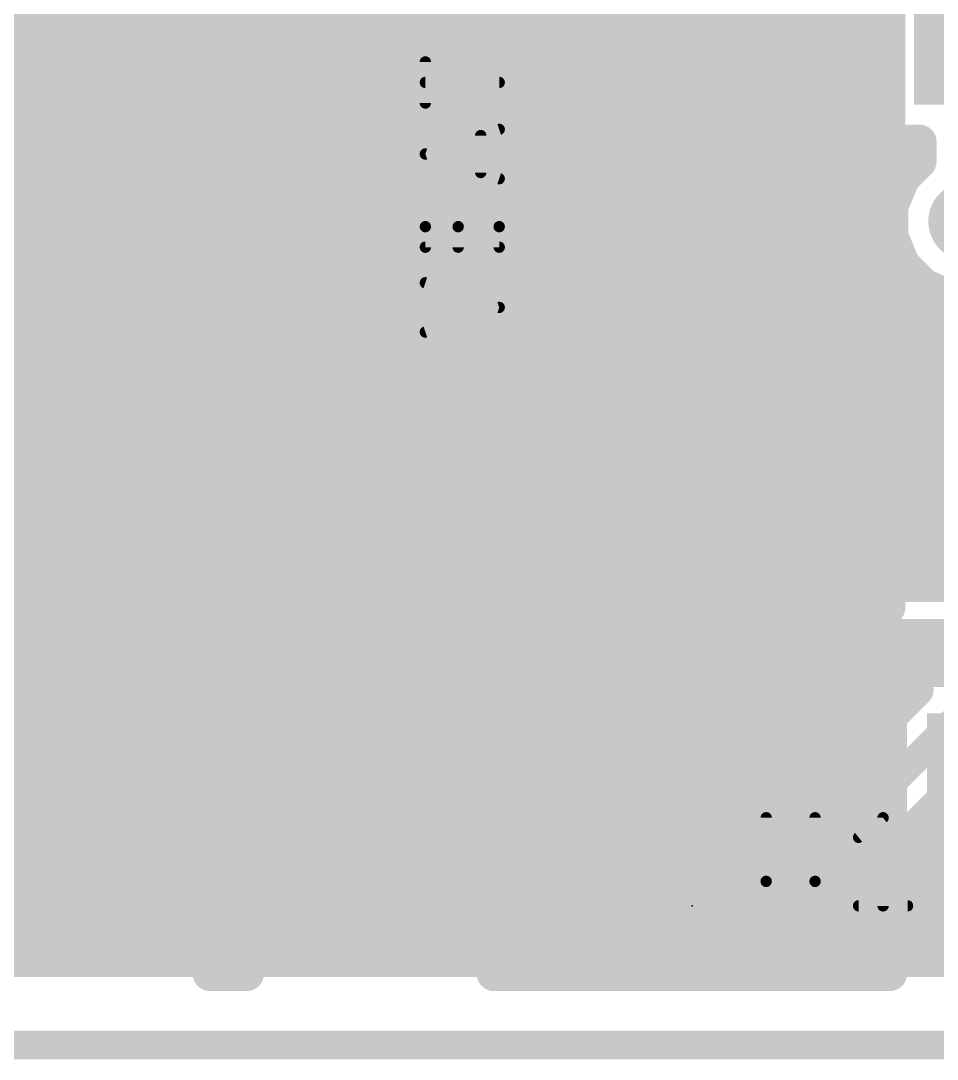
# Model space of a CAD drawing. Extents: x -1.3 to 57, y -0.1 to 23.2.
# Drawn here: x 15.15 to 23.35, y -0.13 to 9.16 of the extents above; entities that cross this region are included whole.
import ezdxf

# ---------------------------------------------------------------- set-up
doc = ezdxf.new("R2010")
doc.units = 0
for name, color, linetype in [('1', 12, 'CONTINUOUS'), ('16', 132, 'CONTINUOUS'), ('18', 110, 'CONTINUOUS'), ('20', 31, 'CONTINUOUS'), ('21', 253, 'CONTINUOUS'), ('23', 53, 'CONTINUOUS'), ('25', 253, 'CONTINUOUS'), ('39', 12, 'CONTINUOUS'), ('51', 253, 'CONTINUOUS')]:
    doc.layers.add(name, color=color, linetype=linetype)

# ---------------------------------------------------------------- blocks, each defined once
blk = doc.blocks.new('RECT')
blk.add_solid([(-0.5, -0.5), (0.5, -0.5), (-0.5, 0.5), (0.5, 0.5)])
blk = doc.blocks.new('RECT440000X320000R50')
at = {"const_width": 0.5}
blk.add_lwpolyline([(1.125, -0.5), (1.125, 0.5, 0.4142), (0.875, 0.75), (-0.875, 0.75, 0.4142), (-1.125, 0.5), (-1.125, -0.5, 0.4142), (-0.875, -0.75), (0.875, -0.75, 0.4142)], format="xyb", close=True, dxfattribs=at)
blk.add_solid([(-0.9004, -0.5254), (0.9004, -0.5254), (-0.9004, 0.5254), (0.9004, 0.5254)])
blk = doc.blocks.new('ROUNDV')
at = {"const_width": 0.5}
blk.add_lwpolyline([(0, -0.25, 1), (0, 0.25, 1), (0, -0.25)], format="xyb", dxfattribs=at)

msp = doc.modelspace()

# ---------------------------------------------------------------- linework, layer by layer
at = {"layer": '1'}
for points, const_width in [([(22.8092, 9.5602), (22.8092, 8.2706)], 0.3048), ([(17.8684, 9.2514), (17.675, 9.4448)], 0.3048), ([(17.8684, 7.6012), (17.8684, 9.2514)], 0.3048), ([(17.8684, 9.144), (22.8092, 9.144)], 0.3048), ([(17.8684, 8.8392), (22.8092, 8.8392)], 0.3048), ([(16.2882, 8.3646), (16.2814, 8.3578)], 0.6096), ([(16.2814, 8.3578), (16.2814, 7.2898)], 0.6096), ([(17.8684, 8.5344), (22.8092, 8.5344)], 0.3048), ([(17.8684, 8.2296), (22.8502, 8.2296)], 0.3048), ([(22.8092, 8.2706), (23.0026, 8.0772)], 0.3048), ([(23.0026, 8.0772), (23.1902, 8.0772)], 0.3048), ([(23.1902, 8.0772), (23.1902, 7.9007)], 0.3048), ([(17.8684, 7.9248), (23.1902, 7.9248)], 0.3048), ([(23.1902, 7.9007), (23.0426, 7.7531)], 0.3048), ([(23.0426, 7.7531), (22.9386, 7.5019)], 0.3048), ([(17.8684, 7.62), (22.9875, 7.62)], 0.3048), ([(18.0289, 7.5348), (17.8684, 7.6012)], 0.3048), ([(18.2281, 7.3355), (18.0289, 7.5348)], 0.3048), ([(22.9386, 7.5019), (22.9386, 7.2301)], 0.3048), ([(16.637, 6.9342), (16.2814, 7.2898)], 0.6096), ([(14.9014, 7.2844), (15.6718, 7.2844)], 0.3048), ([(15.6718, 7.2844), (15.6718, 7.1685)], 0.3048), ([(18.309, 7.1403), (18.2281, 7.3355)], 0.3048), ([(18.2366, 7.3152), (22.9386, 7.3152)], 0.3048), ([(22.9386, 7.2301), (23.0426, 6.9789)], 0.3048), ([(15.6718, 7.1685), (15.7646, 6.9445)], 0.3048), ([(21.3345, 4.1148), (18.309, 7.1403)], 0.3048), ([(14.7828, 7.0104), (15.7373, 7.0104)], 0.3048), ([(17.6276, 6.9342), (16.637, 6.9342)], 0.6096), ([(17.653, 6.9342), (21.082, 3.5052)], 0.6096), ([(18.4389, 7.0104), (23.0296, 7.0104)], 0.3048), ([(15.7646, 6.9445), (15.9361, 6.773)], 0.3048), ([(17.6276, 6.9342), (17.653, 6.9342)], 0.3048), ([(23.0426, 6.9789), (23.2349, 6.7866)], 0.3048), ([(15.9361, 6.773), (15.9376, 6.7714)], 0.3048), ([(15.9376, 6.7714), (16.0364, 6.5329)], 0.3048), ([(23.2349, 6.7866), (23.4861, 6.6826)], 0.3048), ([(14.7828, 6.7056), (15.9649, 6.7056)], 0.3048), ([(18.7437, 6.7056), (23.4305, 6.7056)], 0.3048), ([(23.4861, 6.6826), (23.7579, 6.6826)], 0.3048), ([(16.0364, 6.5329), (16.2357, 6.3336)], 0.3048), ([(14.7828, 6.4008), (16.1686, 6.4008)], 0.3048), ([(19.0485, 6.4008), (24.4262, 6.4008)], 0.3048), ([(16.2357, 6.3336), (16.4961, 6.2258)], 0.3048), ([(16.7779, 6.2258), (17.0164, 6.3246)], 0.3048), ([(17.0164, 6.3246), (17.2482, 6.3246)], 0.3048), ([(17.2482, 6.3246), (17.4867, 6.2258)], 0.3048), ([(16.4961, 6.2258), (16.7779, 6.2258)], 0.3048), ([(17.4867, 6.2258), (17.4993, 6.2258)], 0.3048), ([(17.4993, 6.2258), (20.5652, 3.1599)], 0.3048), ([(14.7828, 6.096), (17.6291, 6.096)], 0.3048), ([(19.3533, 6.096), (25.006, 6.096)], 0.3048), ([(14.7828, 5.7912), (17.9339, 5.7912)], 0.3048), ([(19.6581, 5.7912), (24.4262, 5.7912)], 0.3048), ([(14.7828, 5.4864), (18.2387, 5.4864)], 0.3048), ([(19.9629, 5.4864), (24.4262, 5.4864)], 0.3048), ([(14.7828, 5.1816), (18.5435, 5.1816)], 0.3048), ([(20.2677, 5.1816), (24.4262, 5.1816)], 0.3048), ([(15.9171, 3.9976), (14.7828, 5.1319)], 0.3048), ([(14.351, 4.953), (15.7382, 3.5658)], 0.254), ([(15.0379, 4.8768), (18.8483, 4.8768)], 0.3048), ([(20.5725, 4.8768), (25.654, 4.8768)], 0.3048), ([(15.3427, 4.572), (19.1531, 4.572)], 0.3048), ([(20.8773, 4.572), (25.654, 4.572)], 0.3048), ([(15.6475, 4.2672), (19.4579, 4.2672)], 0.3048), ([(21.1821, 4.2672), (25.654, 4.2672)], 0.3048), ([(25.654, 4.1148), (21.3345, 4.1148)], 0.3048), ([(16.1299, 3.7848), (15.9171, 3.9976)], 0.3048), ([(15.9523, 3.9624), (19.7627, 3.9624)], 0.3048), ([(16.4033, 3.7848), (16.1299, 3.7848)], 0.3048), ([(16.7085, 3.6584), (16.4033, 3.7848)], 0.3048), ([(17.6131, 3.7848), (17.3079, 3.6584)], 0.3048), ([(18.9433, 3.7848), (17.6131, 3.7848)], 0.3048), ([(19.2485, 3.6584), (18.9433, 3.7848)], 0.3048), ([(16.942, 3.4249), (16.7085, 3.6584)], 0.3048), ([(16.7093, 3.6576), (17.3071, 3.6576)], 0.3048), ([(17.3079, 3.6584), (17.0744, 3.4249)], 0.3048), ([(19.482, 3.4249), (19.2485, 3.6584)], 0.3048), ([(19.2493, 3.6576), (20.0675, 3.6576)], 0.3048), ([(21.082, 3.5052), (26.6954, 3.5052)], 0.6096), ([(15.7382, 3.5658), (15.7382, 2.0796)], 0.254), ([(17.0082, 3.2651), (16.942, 3.4249)], 0.3048), ([(17.0744, 3.4249), (17.0082, 3.2651)], 0.3048), ([(19.6084, 3.1197), (19.482, 3.4249)], 0.3048), ([(16.9719, 3.3528), (17.0445, 3.3528)], 0.3048), ([(19.5119, 3.3528), (20.3723, 3.3528)], 0.3048), ([(15.8652, 3.261), (15.8652, 2.2066)], 0.2032), ([(19.6084, 1.0395), (19.6084, 3.1197)], 0.3048), ([(20.5652, 3.1599), (20.7367, 2.9884)], 0.3048), ([(19.6084, 3.048), (20.6771, 3.048)], 0.3048), ([(20.7367, 2.9884), (20.9607, 2.8956)], 0.3048), ([(20.9607, 2.8956), (22.9254, 2.8956)], 0.3048), ([(22.9254, 2.8956), (22.9254, 0.635)], 0.3048), ([(19.6084, 2.7432), (22.9254, 2.7432)], 0.3048), ([(19.6084, 2.4384), (22.9254, 2.4384)], 0.3048), ([(15.7382, 2.0796), (15.8652, 2.2066)], 0.2032), ([(19.6084, 2.1336), (22.9254, 2.1336)], 0.3048), ([(19.6084, 1.8288), (22.9254, 1.8288)], 0.3048), ([(19.6084, 1.524), (22.9254, 1.524)], 0.3048), ([(19.6084, 1.2192), (22.9254, 1.2192)], 0.3048), ([(19.482, 0.7343), (19.6084, 1.0395)], 0.3048), ([(16.942, 0.7343), (17.0082, 0.8941)], 0.3048), ([(17.0082, 0.8941), (17.0744, 0.7343)], 0.3048), ([(19.5566, 0.9144), (22.9254, 0.9144)], 0.3048), ([(16.8427, 0.635), (16.942, 0.7343)], 0.3048), ([(17.0744, 0.7343), (17.1737, 0.635)], 0.3048), ([(19.3827, 0.635), (19.482, 0.7343)], 0.3048), ([(17.1737, 0.635), (16.8427, 0.635)], 0.3048), ([(22.9254, 0.635), (19.3827, 0.635)], 0.3048)]:
    msp.add_lwpolyline(points, dxfattribs=dict(at, const_width=const_width))
for points, const_width in [([(17.8145, 9.1975, 1), (17.9223, 9.3053)], 0.1524), ([(17.8684, 9.2202, 1), (17.8684, 9.0678)], 0.1524), ([(22.8092, 9.0678, 1), (22.8092, 9.2202)], 0.1524), ([(17.8684, 8.9154, 1), (17.8684, 8.763)], 0.1524), ([(22.8092, 8.763, 1), (22.8092, 8.9154)], 0.1524), ([(16.4338, 8.3578, 1), (16.129, 8.3578)], 0.3048), ([(16.396, 8.2568, 1), (16.1804, 8.4724)], 0.3048), ([(17.8684, 8.6106, 1), (17.8684, 8.4582)], 0.1524), ([(22.8092, 8.4582, 1), (22.8092, 8.6106)], 0.1524), ([(16.1736, 8.4656, 1), (16.3892, 8.25)], 0.3048), ([(17.8684, 8.3058, 1), (17.8684, 8.1534)], 0.1524), ([(22.8631, 8.3245, 1), (22.7553, 8.2167)], 0.1524), ([(22.8502, 8.1534, 1), (22.8502, 8.3058)], 0.1524), ([(22.733, 8.2706, 1), (22.8854, 8.2706)], 0.1524), ([(23.0026, 8.1534, 1), (23.0026, 8.001)], 0.1524), ([(22.9487, 8.0233, 1), (23.0565, 8.1311)], 0.1524), ([(23.2664, 8.0772, 1), (23.114, 8.0772)], 0.1524), ([(23.1902, 8.001, 1), (23.1902, 8.1534)], 0.1524), ([(17.8684, 8.001, 1), (17.8684, 7.8486)], 0.1524), ([(23.2441, 7.8468, 1), (23.1363, 7.9546)], 0.1524), ([(23.1902, 7.8486, 1), (23.1902, 8.001)], 0.1524), ([(23.113, 7.724, 1), (22.9722, 7.7823)], 0.1524), ([(23.114, 7.9007, 1), (23.2664, 7.9007)], 0.1524), ([(22.9888, 7.807, 1), (23.0965, 7.6992)], 0.1524), ([(17.8684, 7.6962, 1), (17.8684, 7.5438)], 0.1524), ([(17.8976, 7.6716, 1), (17.8392, 7.5308)], 0.1524), ([(22.9875, 7.5438, 1), (22.9875, 7.6962)], 0.1524), ([(17.7922, 7.6012, 1), (17.9446, 7.6012)], 0.1524), ([(18.0828, 7.5886, 1), (17.975, 7.4809)], 0.1524), ([(17.9997, 7.4644, 1), (18.058, 7.6051)], 0.1524), ([(23.0148, 7.5019, 1), (22.8624, 7.5019)], 0.1524), ([(16.3892, 7.3976, 1), (16.1736, 7.182)], 0.3048), ([(22.8682, 7.5311, 1), (23.009, 7.4728)], 0.1524), ([(15.748, 7.2844, 1), (15.5956, 7.2844)], 0.1524), ([(15.6718, 7.2082, 1), (15.6718, 7.3606)], 0.1524), ([(16.129, 7.2898, 1), (16.4338, 7.2898)], 0.3048), ([(18.2985, 7.3646, 1), (18.1578, 7.3063)], 0.1524), ([(18.2366, 7.3914, 1), (18.2366, 7.239)], 0.1524), ([(18.1743, 7.2816, 1), (18.282, 7.3894)], 0.1524), ([(22.9386, 7.239, 1), (22.9386, 7.3914)], 0.1524), ([(23.009, 7.2592, 1), (22.8682, 7.2009)], 0.1524), ([(15.7422, 7.1977, 1), (15.6014, 7.1394)], 0.1524), ([(15.5956, 7.1685, 1), (15.748, 7.1685)], 0.1524), ([(18.3629, 7.1942, 1), (18.2551, 7.0864)], 0.1524), ([(18.2386, 7.1111, 1), (18.3794, 7.1695)], 0.1524), ([(22.8624, 7.2301, 1), (23.0148, 7.2301)], 0.1524), ([(15.7373, 6.9342, 1), (15.7373, 7.0866)], 0.1524), ([(16.637, 7.0866, 1), (16.637, 6.7818)], 0.3048), ([(16.5292, 6.8264, 1), (16.7448, 7.042)], 0.3048), ([(17.7608, 7.042, 1), (17.5452, 6.8264)], 0.3048), ([(17.6276, 6.7818, 1), (17.6276, 7.0866)], 0.3048), ([(18.4389, 7.0866, 1), (18.4389, 6.9342)], 0.1524), ([(23.0296, 6.9342, 1), (23.0296, 7.0866)], 0.1524), ([(15.8185, 6.9984, 1), (15.7107, 6.8906)], 0.1524), ([(17.6276, 7.0104, 1), (17.6276, 6.858)], 0.1524), ([(17.653, 6.858, 1), (17.653, 7.0104)], 0.1524), ([(23.0965, 7.0328, 1), (22.9888, 6.925)], 0.1524), ([(22.9722, 6.9497, 1), (23.113, 7.008)], 0.1524), ([(15.6942, 6.9153, 1), (15.835, 6.9736)], 0.1524), ([(15.99, 6.8269, 1), (15.8822, 6.7191)], 0.1524), ([(16.008, 6.8006, 1), (15.8672, 6.7423)], 0.1524), ([(15.8822, 6.7191, 1), (15.99, 6.8269)], 0.1524), ([(15.8838, 6.7176, 1), (15.9915, 6.8253)], 0.1524), ([(23.264, 6.857, 1), (23.2057, 6.7162)], 0.1524), ([(23.181, 6.7328, 1), (23.2888, 6.8405)], 0.1524), ([(15.9649, 6.6294, 1), (15.9649, 6.7818)], 0.1524), ([(18.7437, 6.7818, 1), (18.7437, 6.6294)], 0.1524), ([(23.4861, 6.7588, 1), (23.4861, 6.6064)], 0.1524), ([(16.0903, 6.5868, 1), (15.9826, 6.479)], 0.1524), ([(15.966, 6.5038, 1), (16.1068, 6.5621)], 0.1524), ([(16.1686, 6.3246, 1), (16.1686, 6.477)], 0.1524), ([(19.0485, 6.477, 1), (19.0485, 6.3246)], 0.1524), ([(16.2649, 6.404, 1), (16.2066, 6.2632)], 0.1524), ([(16.1818, 6.2798, 1), (16.2896, 6.3875)], 0.1524), ([(17.0164, 6.4008, 1), (17.0164, 6.2484)], 0.1524), ([(17.0456, 6.2542, 1), (16.9873, 6.395)], 0.1524), ([(17.2773, 6.395, 1), (17.219, 6.2542)], 0.1524), ([(17.2482, 6.2484, 1), (17.2482, 6.4008)], 0.1524), ([(16.4961, 6.302, 1), (16.4961, 6.1496)], 0.1524), ([(16.4669, 6.1554, 1), (16.5252, 6.2962)], 0.1524), ([(16.7487, 6.2962, 1), (16.8071, 6.1554)], 0.1524), ([(16.7779, 6.1496, 1), (16.7779, 6.302)], 0.1524), ([(17.4867, 6.302, 1), (17.4867, 6.1496)], 0.1524), ([(17.5532, 6.2797, 1), (17.4454, 6.1719)], 0.1524), ([(17.4575, 6.1554, 1), (17.5158, 6.2962)], 0.1524), ([(17.4993, 6.1496, 1), (17.4993, 6.302)], 0.1524), ([(17.6291, 6.0198, 1), (17.6291, 6.1722)], 0.1524), ([(19.3533, 6.1722, 1), (19.3533, 6.0198)], 0.1524), ([(17.9339, 5.715, 1), (17.9339, 5.8674)], 0.1524), ([(19.6581, 5.8674, 1), (19.6581, 5.715)], 0.1524), ([(18.2387, 5.4102, 1), (18.2387, 5.5626)], 0.1524), ([(19.9629, 5.5626, 1), (19.9629, 5.4102)], 0.1524), ([(18.5435, 5.1054, 1), (18.5435, 5.2578)], 0.1524), ([(20.2677, 5.2578, 1), (20.2677, 5.1054)], 0.1524), ([(18.8483, 4.8006, 1), (18.8483, 4.953)], 0.1524), ([(20.5725, 4.953, 1), (20.5725, 4.8006)], 0.1524), ([(15.3427, 4.6482, 1), (15.3427, 4.4958)], 0.1524), ([(19.1531, 4.4958, 1), (19.1531, 4.6482)], 0.1524), ([(20.8773, 4.6482, 1), (20.8773, 4.4958)], 0.1524), ([(15.6475, 4.3434, 1), (15.6475, 4.191)], 0.1524), ([(19.4579, 4.191, 1), (19.4579, 4.3434)], 0.1524), ([(21.1821, 4.3434, 1), (21.1821, 4.191)], 0.1524), ([(21.3345, 4.191, 1), (21.3345, 4.0386)], 0.1524), ([(21.2806, 4.0609, 1), (21.3884, 4.1687)], 0.1524), ([(15.9709, 4.0515, 1), (15.8632, 3.9437)], 0.1524), ([(15.8632, 3.9437, 1), (15.9709, 4.0515)], 0.1524), ([(15.9523, 4.0386, 1), (15.9523, 3.8862)], 0.1524), ([(19.7627, 3.8862, 1), (19.7627, 4.0386)], 0.1524), ([(16.1299, 3.861, 1), (16.1299, 3.7086)], 0.1524), ([(16.076, 3.7309, 1), (16.1837, 3.8387)], 0.1524), ([(16.4325, 3.8552, 1), (16.3742, 3.7144)], 0.1524), ([(16.4033, 3.7086, 1), (16.4033, 3.861)], 0.1524), ([(17.6131, 3.861, 1), (17.6131, 3.7086)], 0.1524), ([(17.6422, 3.7144, 1), (17.5839, 3.8552)], 0.1524), ([(18.9725, 3.8552, 1), (18.9142, 3.7144)], 0.1524), ([(18.9433, 3.7086, 1), (18.9433, 3.861)], 0.1524), ([(16.7624, 3.7123, 1), (16.6546, 3.6045)], 0.1524), ([(16.7093, 3.7338, 1), (16.7093, 3.5814)], 0.1524), ([(17.3618, 3.6045, 1), (17.254, 3.7123)], 0.1524), ([(17.3071, 3.5814, 1), (17.3071, 3.7338)], 0.1524), ([(19.3024, 3.7123, 1), (19.1946, 3.6045)], 0.1524), ([(19.2493, 3.7338, 1), (19.2493, 3.5814)], 0.1524), ([(20.0675, 3.5814, 1), (20.0675, 3.7338)], 0.1524), ([(21.082, 3.6576, 1), (21.082, 3.3528)], 0.3048), ([(16.6793, 3.588, 1), (16.7376, 3.7288)], 0.1524), ([(17.2788, 3.7288, 1), (17.3371, 3.588)], 0.1524), ([(19.2193, 3.588, 1), (19.2776, 3.7288)], 0.1524), ([(20.9742, 3.3974, 1), (21.1898, 3.613)], 0.3048), ([(15.8017, 3.5658, 1), (15.6747, 3.5658)], 0.127), ([(15.6933, 3.5209, 1), (15.7831, 3.6107)], 0.127), ([(17.0124, 3.454, 1), (16.8716, 3.3957)], 0.1524), ([(16.8881, 3.371, 1), (16.9959, 3.4788)], 0.1524), ([(17.0205, 3.4788, 1), (17.1283, 3.371)], 0.1524), ([(17.1448, 3.3957, 1), (17.004, 3.454)], 0.1524), ([(19.5524, 3.454, 1), (19.4116, 3.3957)], 0.1524), ([(19.4281, 3.371, 1), (19.5359, 3.4788)], 0.1524), ([(16.9719, 3.429, 1), (16.9719, 3.2766)], 0.1524), ([(17.0445, 3.2766, 1), (17.0445, 3.429)], 0.1524), ([(19.5119, 3.429, 1), (19.5119, 3.2766)], 0.1524), ([(20.3723, 3.2766, 1), (20.3723, 3.429)], 0.1524), ([(15.916, 3.261, 1), (15.8144, 3.261)], 0.1016), ([(16.9378, 3.2942, 1), (17.0786, 3.2359)], 0.1524), ([(16.9378, 3.2359, 1), (17.0786, 3.2942)], 0.1524), ([(19.6846, 3.1197, 1), (19.5322, 3.1197)], 0.1524), ([(20.6191, 3.2138, 1), (20.5113, 3.106)], 0.1524), ([(20.5113, 3.106, 1), (20.6191, 3.2138)], 0.1524), ([(19.6084, 3.1242, 1), (19.6084, 2.9718)], 0.1524), ([(19.538, 3.0906, 1), (19.6788, 3.1489)], 0.1524), ([(20.6771, 2.9718, 1), (20.6771, 3.1242)], 0.1524), ([(20.7658, 3.0588, 1), (20.7075, 2.918)], 0.1524), ([(20.6828, 2.9345, 1), (20.7906, 3.0423)], 0.1524), ([(20.9607, 2.9718, 1), (20.9607, 2.8194)], 0.1524), ([(20.9316, 2.8252, 1), (20.9899, 2.966)], 0.1524), ([(23.0016, 2.8956, 1), (22.8492, 2.8956)], 0.1524), ([(22.9254, 2.8194, 1), (22.9254, 2.9718)], 0.1524), ([(19.6084, 2.8194, 1), (19.6084, 2.667)], 0.1524), ([(22.9254, 2.667, 1), (22.9254, 2.8194)], 0.1524), ([(19.6084, 2.5146, 1), (19.6084, 2.3622)], 0.1524), ([(22.9254, 2.3622, 1), (22.9254, 2.5146)], 0.1524), ([(15.8144, 2.2066, 1), (15.916, 2.2066)], 0.1016), ([(15.9011, 2.1707, 1), (15.8293, 2.2425)], 0.1016), ([(19.6084, 2.2098, 1), (19.6084, 2.0574)], 0.1524), ([(22.9254, 2.0574, 1), (22.9254, 2.2098)], 0.1524), ([(15.6747, 2.0796, 1), (15.8017, 2.0796)], 0.127), ([(15.7023, 2.1155, 1), (15.7741, 2.0437)], 0.1016), ([(19.6084, 1.905, 1), (19.6084, 1.7526)], 0.1524), ([(22.9254, 1.7526, 1), (22.9254, 1.905)], 0.1524), ([(19.6084, 1.6002, 1), (19.6084, 1.4478)], 0.1524), ([(22.9254, 1.4478, 1), (22.9254, 1.6002)], 0.1524), ([(19.6084, 1.2954, 1), (19.6084, 1.143)], 0.1524), ([(22.9254, 1.143, 1), (22.9254, 1.2954)], 0.1524), ([(19.5322, 1.0395, 1), (19.6846, 1.0395)], 0.1524), ([(19.6788, 1.0103, 1), (19.538, 1.0686)], 0.1524), ([(17.0786, 0.9233, 1), (16.9378, 0.865)], 0.1524), ([(17.0786, 0.865, 1), (16.9378, 0.9233)], 0.1524), ([(19.5566, 0.9906, 1), (19.5566, 0.8382)], 0.1524), ([(22.9254, 0.8382, 1), (22.9254, 0.9906)], 0.1524), ([(16.8716, 0.7635, 1), (17.0124, 0.7052)], 0.1524), ([(16.9959, 0.6804, 1), (16.8881, 0.7882)], 0.1524), ([(17.1283, 0.7882, 1), (17.0205, 0.6804)], 0.1524), ([(17.004, 0.7052, 1), (17.1448, 0.7635)], 0.1524), ([(19.4116, 0.7635, 1), (19.5524, 0.7052)], 0.1524), ([(19.5359, 0.6804, 1), (19.4281, 0.7882)], 0.1524), ([(16.8427, 0.7112, 1), (16.8427, 0.5588)], 0.1524), ([(16.7888, 0.6889, 1), (16.8966, 0.5811)], 0.1524), ([(17.1198, 0.5811, 1), (17.2276, 0.6889)], 0.1524), ([(17.1737, 0.5588, 1), (17.1737, 0.7112)], 0.1524), ([(19.3827, 0.7112, 1), (19.3827, 0.5588)], 0.1524), ([(19.3288, 0.6889, 1), (19.4366, 0.5811)], 0.1524), ([(22.9254, 0.5588, 1), (22.9254, 0.7112)], 0.1524), ([(22.8492, 0.635, 1), (23.0016, 0.635)], 0.1524)]:
    msp.add_lwpolyline(points, format="xyb", dxfattribs=dict(at, const_width=const_width))
at = {"layer": '16'}
for points, const_width in [([(20.955, 5.9944), (20.955, 12.7)], 0.3048), ([(22.9108, 10.414), (22.9108, 3.9116)], 0.3048), ([(20.2692, 9.4742), (20.2692, 6.5532)], 0.3048), ([(13.8176, 9.144), (20.2692, 9.144)], 0.3048), ([(20.955, 9.144), (22.9108, 9.144)], 0.3048), ([(13.8176, 8.8392), (20.2692, 8.8392)], 0.3048), ([(20.955, 8.8392), (22.9108, 8.8392)], 0.3048), ([(13.8176, 8.5344), (20.2692, 8.5344)], 0.3048), ([(20.955, 8.5344), (22.9108, 8.5344)], 0.3048), ([(13.8176, 8.2296), (20.2692, 8.2296)], 0.3048), ([(20.955, 8.2296), (22.9108, 8.2296)], 0.3048), ([(13.8176, 7.9248), (20.2692, 7.9248)], 0.3048), ([(20.955, 7.9248), (22.9108, 7.9248)], 0.3048), ([(13.8176, 7.62), (20.2692, 7.62)], 0.3048), ([(20.955, 7.62), (22.9108, 7.62)], 0.3048), ([(13.8176, 7.3152), (20.2692, 7.3152)], 0.3048), ([(20.955, 7.3152), (22.9108, 7.3152)], 0.3048), ([(13.8176, 7.0104), (20.2692, 7.0104)], 0.3048), ([(20.955, 7.0104), (22.9108, 7.0104)], 0.3048), ([(13.8176, 6.7056), (20.2692, 6.7056)], 0.3048), ([(20.955, 6.7056), (22.9108, 6.7056)], 0.3048), ([(20.2692, 6.5532), (13.8176, 6.5532)], 0.3048), ([(20.955, 6.4008), (22.9108, 6.4008)], 0.3048), ([(20.955, 6.096), (22.9108, 6.096)], 0.3048), ([(13.1318, 5.9944), (20.955, 5.9944)], 0.3048), ([(9.1694, 5.7912), (22.9108, 5.7912)], 0.3048), ([(9.1694, 5.4864), (22.9108, 5.4864)], 0.3048), ([(9.1694, 5.1816), (22.9108, 5.1816)], 0.3048), ([(9.1694, 4.8768), (22.9108, 4.8768)], 0.3048), ([(9.1694, 4.572), (22.9108, 4.572)], 0.3048), ([(9.1694, 4.2672), (22.9108, 4.2672)], 0.3048), ([(9.1694, 3.9624), (22.9108, 3.9624)], 0.3048), ([(22.9108, 3.9116), (9.1694, 3.9116)], 0.3048), ([(8.509, 3.175), (23.1637, 3.175)], 0.3048), ([(23.1637, 3.175), (22.6049, 2.6162)], 0.3048), ([(7.2147, 3.048), (23.0367, 3.048)], 0.3048), ([(22.7838, 2.1844), (23.622, 3.0226)], 0.254), ([(22.9627, 1.7526), (24.0538, 2.8437)], 0.3048), ([(7.5195, 2.7432), (22.7319, 2.7432)], 0.3048), ([(22.6049, 2.6162), (7.6465, 2.6162)], 0.3048), ([(7.4676, 2.1844), (22.7838, 2.1844)], 0.254), ([(23.3437, 2.1336), (30.8938, 2.1336)], 0.3048), ([(23.0389, 1.8288), (30.9422, 1.8288)], 0.3048), ([(7.2887, 1.7526), (22.9627, 1.7526)], 0.3048), ([(2.4734, 1.524), (32.639, 1.524)], 0.3048), ([(2.4734, 1.2192), (32.639, 1.2192)], 0.3048), ([(0.5334, 0.9144), (32.639, 0.9144)], 0.3048), ([(32.639, 0.762), (0.5334, 0.762)], 0.3048)]:
    msp.add_lwpolyline(points, dxfattribs=dict(at, const_width=const_width))
for points, const_width in [([(20.2692, 9.0678, 1), (20.2692, 9.2202)], 0.1524), ([(20.955, 9.2202, 1), (20.955, 9.0678)], 0.1524), ([(22.9108, 9.0678, 1), (22.9108, 9.2202)], 0.1524), ([(20.2692, 8.763, 1), (20.2692, 8.9154)], 0.1524), ([(20.955, 8.9154, 1), (20.955, 8.763)], 0.1524), ([(22.9108, 8.763, 1), (22.9108, 8.9154)], 0.1524), ([(20.2692, 8.4582, 1), (20.2692, 8.6106)], 0.1524), ([(20.955, 8.6106, 1), (20.955, 8.4582)], 0.1524), ([(22.9108, 8.4582, 1), (22.9108, 8.6106)], 0.1524), ([(20.2692, 8.1534, 1), (20.2692, 8.3058)], 0.1524), ([(20.955, 8.3058, 1), (20.955, 8.1534)], 0.1524), ([(22.9108, 8.1534, 1), (22.9108, 8.3058)], 0.1524), ([(20.2692, 7.8486, 1), (20.2692, 8.001)], 0.1524), ([(20.955, 8.001, 1), (20.955, 7.8486)], 0.1524), ([(22.9108, 7.8486, 1), (22.9108, 8.001)], 0.1524), ([(20.2692, 7.5438, 1), (20.2692, 7.6962)], 0.1524), ([(20.955, 7.6962, 1), (20.955, 7.5438)], 0.1524), ([(22.9108, 7.5438, 1), (22.9108, 7.6962)], 0.1524), ([(20.2692, 7.239, 1), (20.2692, 7.3914)], 0.1524), ([(20.955, 7.3914, 1), (20.955, 7.239)], 0.1524), ([(22.9108, 7.239, 1), (22.9108, 7.3914)], 0.1524), ([(20.2692, 6.9342, 1), (20.2692, 7.0866)], 0.1524), ([(20.955, 7.0866, 1), (20.955, 6.9342)], 0.1524), ([(22.9108, 6.9342, 1), (22.9108, 7.0866)], 0.1524), ([(20.2692, 6.6294, 1), (20.2692, 6.7818)], 0.1524), ([(20.955, 6.7818, 1), (20.955, 6.6294)], 0.1524), ([(22.9108, 6.6294, 1), (22.9108, 6.7818)], 0.1524), ([(20.2692, 6.477, 1), (20.2692, 6.6294)], 0.1524), ([(20.193, 6.5532, 1), (20.3454, 6.5532)], 0.1524), ([(20.955, 6.477, 1), (20.955, 6.3246)], 0.1524), ([(22.9108, 6.3246, 1), (22.9108, 6.477)], 0.1524), ([(20.955, 6.1722, 1), (20.955, 6.0198)], 0.1524), ([(22.9108, 6.0198, 1), (22.9108, 6.1722)], 0.1524), ([(20.955, 5.9182, 1), (20.955, 6.0706)], 0.1524), ([(20.8788, 5.9944, 1), (21.0312, 5.9944)], 0.1524), ([(22.9108, 5.715, 1), (22.9108, 5.8674)], 0.1524), ([(22.9108, 5.4102, 1), (22.9108, 5.5626)], 0.1524), ([(22.9108, 5.1054, 1), (22.9108, 5.2578)], 0.1524), ([(22.9108, 4.8006, 1), (22.9108, 4.953)], 0.1524), ([(22.9108, 4.4958, 1), (22.9108, 4.6482)], 0.1524), ([(22.9108, 4.191, 1), (22.9108, 4.3434)], 0.1524), ([(22.9108, 3.8862, 1), (22.9108, 4.0386)], 0.1524), ([(22.9108, 3.8354, 1), (22.9108, 3.9878)], 0.1524), ([(22.8346, 3.9116, 1), (22.987, 3.9116)], 0.1524), ([(23.2176, 3.1211, 1), (23.1099, 3.2289)], 0.1524), ([(23.1637, 3.0988, 1), (23.1637, 3.2512)], 0.1524), ([(23.0367, 2.9718, 1), (23.0367, 3.1242)], 0.1524), ([(22.7319, 2.667, 1), (22.7319, 2.8194)], 0.1524), ([(22.5511, 2.6701, 1), (22.6588, 2.5623)], 0.1524), ([(22.6049, 2.54, 1), (22.6049, 2.6924)], 0.1524), ([(22.7389, 2.2293, 1), (22.8287, 2.1395)], 0.127), ([(22.7838, 2.1209, 1), (22.7838, 2.2479)], 0.127), ([(23.3437, 2.2098, 1), (23.3437, 2.0574)], 0.1524), ([(23.0389, 1.905, 1), (23.0389, 1.7526)], 0.1524), ([(22.9088, 1.8065, 1), (23.0165, 1.6987)], 0.1524), ([(22.9627, 1.6764, 1), (22.9627, 1.8288)], 0.1524)]:
    msp.add_lwpolyline(points, format="xyb", dxfattribs=dict(at, const_width=const_width))
at = {"layer": '20', "const_width": 0.254}
msp.add_lwpolyline([(0, 0), (52, 0)], dxfattribs=at)
at = {"layer": '21', "const_width": 0.127}
for points in [[(21.1582, 1.2446), (21.1582, 19.0446)], [(0.8297, 1.2446), (21.1582, 1.2446)]]:
    msp.add_lwpolyline(points, dxfattribs=at)
at = {"layer": '21', "const_width": 0.0635}
for points in [[(21.1582, 1.2129, 1), (21.1582, 1.2764)], [(21.1265, 1.2446, 1), (21.1899, 1.2446)]]:
    msp.add_lwpolyline(points, format="xyb", dxfattribs=at)
at = {"layer": '23'}
msp.add_point((21.1582, 1.2446), dxfattribs=at)
at = {"layer": '25', "const_width": 0.1016}
for points in [[(18.7706, 8.4238), (18.7706, 8.7906)], [(19.431, 8.6072), (18.7706, 8.6072)], [(18.7706, 7.9671), (19.431, 8.1873)], [(19.2659, 8.1322), (19.2659, 7.802)], [(19.431, 7.747), (18.7706, 7.9671)], [(18.7706, 7.1343), (18.7706, 7.3177)], [(19.0641, 7.1343), (19.0641, 7.3177)], [(19.431, 7.3177), (19.431, 7.1343)], [(19.431, 7.1343), (18.7706, 7.1343)], [(19.431, 6.5955), (18.7706, 6.8157)], [(18.7706, 6.3754), (19.431, 6.5955)], [(21.8186, 2.032), (21.8186, 1.4633)], [(22.256, 1.4633), (22.256, 2.032)], [(22.6454, 1.857), (22.8641, 2.032)], [(22.8641, 2.032), (22.8641, 1.2446)], [(22.6454, 1.2446), (23.0828, 1.2446)]]:
    msp.add_lwpolyline(points, dxfattribs=at)
at = {"layer": '25'}
for points, const_width in [([(18.796, 8.7906, 1), (18.7452, 8.7906)], 0.0508), ([(18.7706, 8.6326, 1), (18.7706, 8.5818)], 0.0508), ([(19.431, 8.5818, 1), (19.431, 8.6326)], 0.0508), ([(18.7452, 8.4238, 1), (18.796, 8.4238)], 0.0508), ([(19.2913, 8.1322, 1), (19.2405, 8.1322)], 0.0508), ([(19.439, 8.1632, 1), (19.423, 8.2114)], 0.0508), ([(18.7786, 7.9912, 1), (18.7626, 7.943)], 0.0508), ([(18.7626, 7.9912, 1), (18.7786, 7.943)], 0.0508), ([(19.2405, 7.802, 1), (19.2913, 7.802)], 0.0508), ([(19.423, 7.7229, 1), (19.439, 7.7711)], 0.0508), ([(19.431, 7.3177, 1), (19.0641, 7.3177)], 0.1016), ([(19.0641, 7.3177, 1), (18.7706, 7.3177)], 0.1016), ([(18.796, 7.3177, 1), (18.7452, 7.3177)], 0.0508), ([(18.7452, 7.3177, 1), (18.796, 7.3177)], 0.0508), ([(19.0895, 7.3177, 1), (19.0387, 7.3177)], 0.0508), ([(19.0387, 7.3177, 1), (19.0895, 7.3177)], 0.0508), ([(19.0387, 7.3177, 1), (19.0895, 7.3177)], 0.0508), ([(19.4564, 7.3177, 1), (19.4056, 7.3177)], 0.0508), ([(19.4056, 7.3177, 1), (19.4564, 7.3177)], 0.0508), ([(18.7706, 7.1597, 1), (18.7706, 7.1089)], 0.0508), ([(18.7452, 7.1343, 1), (18.796, 7.1343)], 0.0508), ([(19.0387, 7.1343, 1), (19.0895, 7.1343)], 0.0508), ([(19.4056, 7.1343, 1), (19.4564, 7.1343)], 0.0508), ([(19.431, 7.1089, 1), (19.431, 7.1597)], 0.0508), ([(18.7786, 6.8398, 1), (18.7626, 6.7916)], 0.0508), ([(19.439, 6.5714, 1), (19.423, 6.6196)], 0.0508), ([(19.423, 6.5714, 1), (19.439, 6.6196)], 0.0508), ([(18.7626, 6.3995, 1), (18.7786, 6.3513)], 0.0508), ([(21.844, 2.032, 1), (21.7932, 2.032)], 0.0508), ([(22.2814, 2.032, 1), (22.2306, 2.032)], 0.0508), ([(22.8895, 2.032, 1), (22.8387, 2.032)], 0.0508), ([(22.88, 2.0122, 1), (22.8482, 2.0518)], 0.0508), ([(22.6295, 1.8769, 1), (22.6612, 1.8372)], 0.0508), ([(21.8186, 1.4633, 1), (22.256, 1.4633)], 0.1016), ([(21.844, 1.4633, 1), (21.7932, 1.4633)], 0.0508), ([(21.7932, 1.4633, 1), (21.844, 1.4633)], 0.0508), ([(22.2814, 1.4633, 1), (22.2306, 1.4633)], 0.0508), ([(22.2306, 1.4633, 1), (22.2814, 1.4633)], 0.0508), ([(22.6454, 1.27, 1), (22.6454, 1.2192)], 0.0508), ([(22.8387, 1.2446, 1), (22.8895, 1.2446)], 0.0508), ([(23.0828, 1.2192, 1), (23.0828, 1.27)], 0.0508)]:
    msp.add_lwpolyline(points, format="xyb", dxfattribs=dict(at, const_width=const_width))

# ---------------------------------------------------------------- block references
at = {"layer": '1'}
for p, xscale, yscale, rotation in [((23.622, 8.9154), 1.016, 0.9652, 90), ((16.2882, 8.3646), 2.5, 1.5, 180), ((23.9556, 1.8674), 2.2, 1.4, 90)]:
    msp.add_blockref('RECT', p, dxfattribs=dict(at, xscale=xscale, yscale=yscale, rotation=rotation))
at = {"layer": '1', "rotation": 90}
for p in [(15.7382, 2.0796), (18.2782, 2.0796)]:
    msp.add_blockref('RECT440000X320000R50', p, dxfattribs=at)
at = {"layer": '18'}
for p, xscale, yscale in [((23.622, 7.366), 0.7064, 0.7064), ((23.622, 7.366), 0.7064, 0.7064), ((16.637, 6.9342), 0.7564, 0.7564), ((16.637, 6.9342), 0.7564, 0.7564), ((17.6276, 6.9342), 0.7564, 0.7564), ((17.6276, 6.9342), 0.7564, 0.7564)]:
    msp.add_blockref('ROUNDV', p, dxfattribs=dict(at, xscale=xscale, yscale=yscale))
at = {"layer": '39', "xscale": 17.653, "yscale": 20.955, "rotation": 90}
msp.add_blockref('RECT', (10.6045, 10.0457), dxfattribs=at)
at = {"layer": '51', "xscale": 0.5001, "yscale": 0.95, "rotation": 90}
msp.add_blockref('RECT', (23.6169, 9.1773), dxfattribs=at)

doc.saveas('drawing.dxf')
